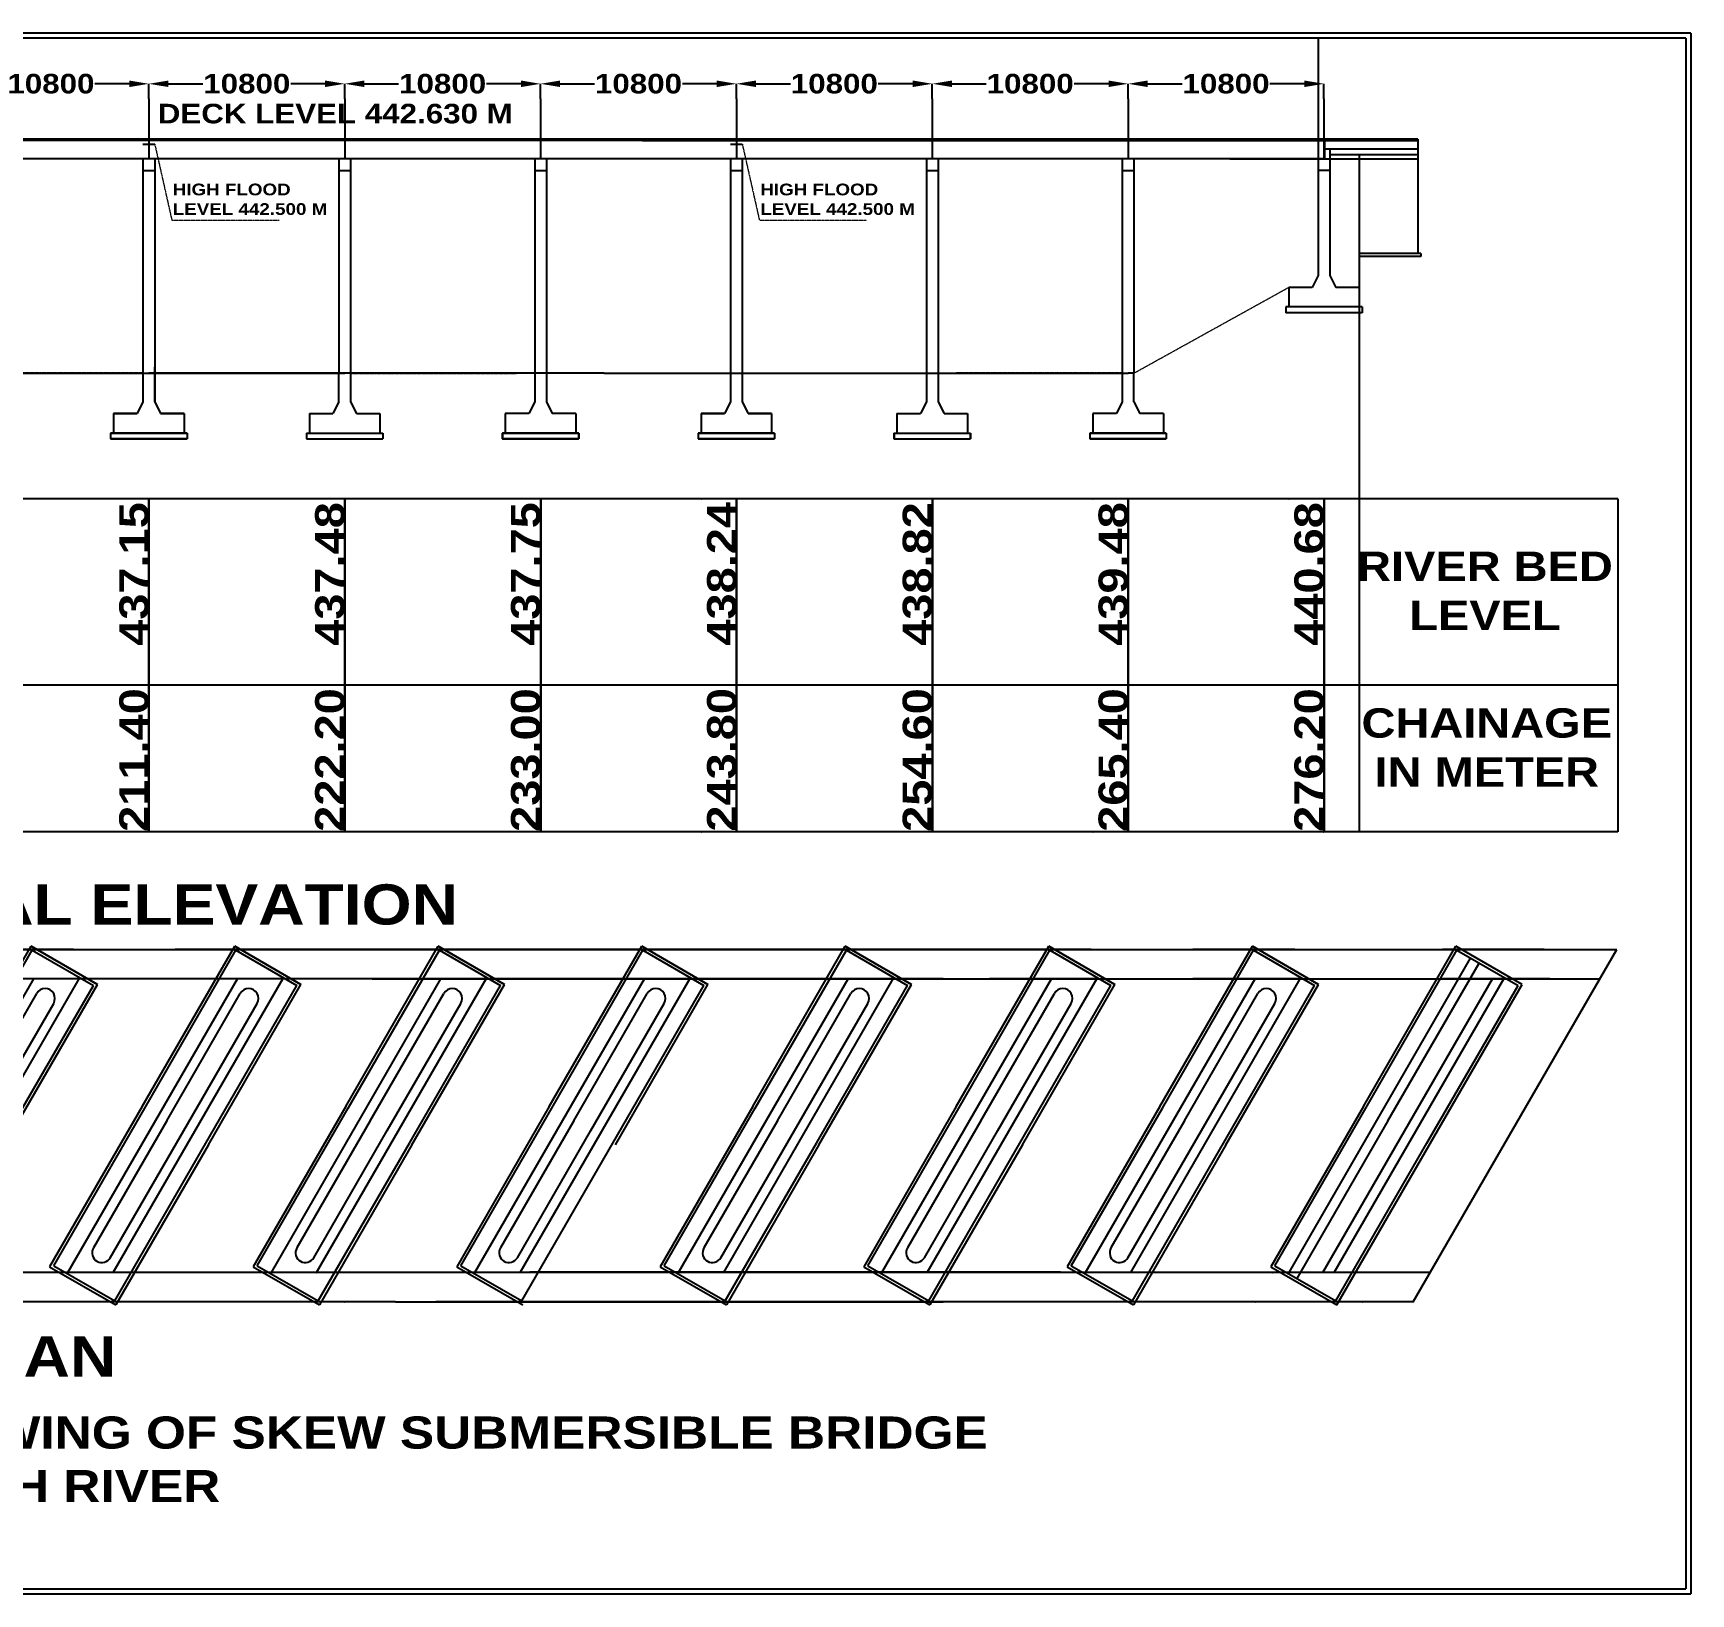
# Model space of a CAD drawing. Header units: millimetres. Extents: x -56099 to 97885, y -72951 to 6750.
# Drawn here: x 13243 to 97885, y -72951 to 6750 of the extents above; entities that cross this region are included whole.
import ezdxf

# ---------------------------------------------------------------- set-up
doc = ezdxf.new("R2010")
doc.units = ezdxf.units.MM
doc.linetypes.add('ACAD_ISO02W100', pattern=[15, 12, -3])
doc.styles.get("Standard").update_dxf_attribs({"font": ''})
doc.styles.get('Standard').set_extended_font_data('Arial Black')
doc.dimstyles.new('ISO-25', dxfattribs={"dimtxt": 1000, "dimasz": 1000, "dimexe": 1.25, "dimexo": 0.625, "dimtad": 0, "dimtxsty": 'Standard', "dimcen": 75, "dimadec": 0, "dimazin": 0, "dimtfac": 1, "dimtmove": 0, "dimatfit": 2, "dimfxl": 0, "dimarcsym": 0})

# ---------------------------------------------------------------- blocks, each defined once
blk = doc.blocks.new('*D21')
at = {"color": 0, "lineweight": -2, "transparency": 16777216}
for p, q in [((9151, 3390), (9151, 4165)), ((10151, 4164), (11906, 4164)), ((18151, 4164), (16395, 4164)), ((19151, 3390), (19151, 4165))]:
    blk.add_line(p, q, dxfattribs=at)
at = {"color": 0, "transparency": 16777216}
for points in [[(10151, 4331), (10151, 3998), (9151, 4164)], [(18151, 4331), (18151, 3998), (19151, 4164)]]:
    blk.add_solid(points, dxfattribs=at)
at = {"layer": 'Defpoints', "color": 0, "transparency": 16777216}
for p in [(9151, 4164), (9151, 3389), (19151, 3389)]:
    blk.add_point(p, dxfattribs=at)
at = {"color": 0, "transparency": 16777216, "insert": (14151, 4164), "char_height": 1000, "attachment_point": 5}
blk.add_mtext('10800', dxfattribs=at)
blk = doc.blocks.new('*U28')
for p, q in [((-1689, 975), (3036, 9159)), ((-1689, 975), (3036, 9159)), ((-1689, 975), (3036, 9159)), ((-1559, 900), (3091, 8954)), ((-1559, 900), (3091, 8954)), ((5196, 9000), (0, 9000)), ((3036, 9159), (6414, 7209)), ((6414, 7209), (3036, 9159)), ((3036, 9159), (6414, 7209)), ((3036, 9159), (6414, 7209)), ((6414, 7209), (3036, 9159)), ((3091, 8954), (6209, 7154)), ((3091, 8954), (6209, 7154)), ((3091, 8954), (6209, 7154)), ((6414, 7209), (3166, 9084)), ((-5485, -7500), (3175, 7500)), ((-3175, -7500), (5485, 7500)), ((5485, 7500), (0, 7500)), ((1559, -900), (6209, 7154)), ((1689, -975), (6414, 7209)), ((-433, 250), (3317, 6745)), ((433, -250), (4183, 6245)), ((-1689, 975), (-6414, -7209)), ((-6209, -7154), (-1559, 900)), ((-433, 250), (-4183, -6245)), ((-3317, -6745), (433, -250)), ((-3091, -8954), (1559, -900)), ((-6414, -7209), (-3036, -9159)), ((-6414, -7209), (-3036, -9159)), ((-6414, -7209), (-3036, -9159)), ((-6209, -7154), (-3091, -8954)), ((-6209, -7154), (-3091, -8954)), ((-6209, -7154), (-3091, -8954))]:
    blk.add_line(p, q)
for centre, start, end in [((3750, 6495), 330, 150), ((3750, 6495), 330, 150), ((-3750, -6495), 150, 330), ((-3750, -6495), 150, 330), ((-3750, -6495), 150, 330), ((-3750, -6495), 150, 330)]:
    blk.add_arc(centre, 500, start, end)
blk = doc.blocks.new('*U29')
at = {"color": 0, "linetype": 'ByBlock', "lineweight": -2, "transparency": 16777216}
blk.add_blockref('*U28', (0, 0), dxfattribs=at)
blk = doc.blocks.new('*D30')
at = {"color": 0, "lineweight": -2, "transparency": 16777216}
for p, q in [((19151, 3390), (19151, 4165)), ((20151, 4164), (21906, 4164)), ((28151, 4164), (26395, 4164)), ((29151, 3390), (29151, 4165))]:
    blk.add_line(p, q, dxfattribs=at)
at = {"color": 0, "transparency": 16777216}
for points in [[(20151, 4331), (20151, 3998), (19151, 4164)], [(28151, 4331), (28151, 3998), (29151, 4164)]]:
    blk.add_solid(points, dxfattribs=at)
at = {"layer": 'Defpoints', "color": 0, "transparency": 16777216}
for p in [(19151, 4164), (19151, 3389), (29151, 3389)]:
    blk.add_point(p, dxfattribs=at)
at = {"color": 0, "transparency": 16777216, "insert": (24151, 4164), "char_height": 1000, "attachment_point": 5}
blk.add_mtext('10800', dxfattribs=at)
blk = doc.blocks.new('*D32')
at = {"color": 0, "lineweight": -2}
for p, q in [((9151, 3390), (9151, 4165)), ((10151, 4164), (11906, 4164)), ((18151, 4164), (16395, 4164)), ((19151, 3390), (19151, 4165))]:
    blk.add_line(p, q, dxfattribs=at)
at = {"color": 0}
for points in [[(10151, 4331), (10151, 3998), (9151, 4164)], [(18151, 4331), (18151, 3998), (19151, 4164)]]:
    blk.add_solid(points, dxfattribs=at)
at = {"layer": 'Defpoints', "color": 0}
for p in [(9151, 3389), (19151, 4164), (19151, 3389)]:
    blk.add_point(p, dxfattribs=at)
at = {"color": 0, "insert": (14151, 4164), "char_height": 1000, "attachment_point": 5}
blk.add_mtext('10800', dxfattribs=at)
blk = doc.blocks.new('*D33')
at = {"color": 0, "lineweight": -2}
for p, q in [((39151, 3390), (39151, 4165)), ((40151, 4164), (41906, 4164)), ((48151, 4164), (46395, 4164)), ((49151, 3390), (49151, 4165))]:
    blk.add_line(p, q, dxfattribs=at)
at = {"color": 0}
for points in [[(40151, 4331), (40151, 3998), (39151, 4164)], [(48151, 4331), (48151, 3998), (49151, 4164)]]:
    blk.add_solid(points, dxfattribs=at)
at = {"layer": 'Defpoints', "color": 0}
for p in [(39151, 4164), (39151, 3389), (49151, 3389)]:
    blk.add_point(p, dxfattribs=at)
at = {"color": 0, "insert": (44151, 4164), "char_height": 1000, "attachment_point": 5}
blk.add_mtext('10800', dxfattribs=at)
blk = doc.blocks.new('*D34')
at = {"color": 0, "lineweight": -2}
for p, q in [((29151, 3390), (29151, 4165)), ((30151, 4164), (31906, 4164)), ((38151, 4164), (36395, 4164)), ((39151, 3390), (39151, 4165))]:
    blk.add_line(p, q, dxfattribs=at)
at = {"color": 0}
for points in [[(30151, 4331), (30151, 3998), (29151, 4164)], [(38151, 4331), (38151, 3998), (39151, 4164)]]:
    blk.add_solid(points, dxfattribs=at)
at = {"layer": 'Defpoints', "color": 0}
for p in [(29151, 4164), (29151, 3389), (39151, 3389)]:
    blk.add_point(p, dxfattribs=at)
at = {"color": 0, "insert": (34151, 4164), "char_height": 1000, "attachment_point": 5}
blk.add_mtext('10800', dxfattribs=at)
blk = doc.blocks.new('*D35')
at = {"color": 0, "lineweight": -2}
for p, q in [((19151, 3390), (19151, 4165)), ((20151, 4164), (21906, 4164)), ((28151, 4164), (26395, 4164)), ((29151, 3390), (29151, 4165))]:
    blk.add_line(p, q, dxfattribs=at)
at = {"color": 0}
for points in [[(20151, 4331), (20151, 3998), (19151, 4164)], [(28151, 4331), (28151, 3998), (29151, 4164)]]:
    blk.add_solid(points, dxfattribs=at)
at = {"layer": 'Defpoints', "color": 0}
for p in [(19151, 3389), (29151, 4164), (29151, 3389)]:
    blk.add_point(p, dxfattribs=at)
at = {"color": 0, "insert": (24151, 4164), "char_height": 1000, "attachment_point": 5}
blk.add_mtext('10800', dxfattribs=at)
blk = doc.blocks.new('*U24')
for p, q in [((-1689, 975), (3036, 9159)), ((-1689, 975), (3036, 9159)), ((-1689, 975), (3036, 9159)), ((-1559, 900), (3091, 8954)), ((-1559, 900), (3091, 8954)), ((5196, 9000), (0, 9000)), ((3036, 9159), (6414, 7209)), ((6414, 7209), (3036, 9159)), ((3036, 9159), (6414, 7209)), ((3036, 9159), (6414, 7209)), ((6414, 7209), (3036, 9159)), ((3091, 8954), (6209, 7154)), ((3091, 8954), (6209, 7154)), ((3091, 8954), (6209, 7154)), ((6414, 7209), (3166, 9084)), ((-5485, -7500), (3175, 7500)), ((-3175, -7500), (5485, 7500)), ((5485, 7500), (0, 7500)), ((1559, -900), (6209, 7154)), ((1689, -975), (6414, 7209)), ((-433, 250), (3317, 6745)), ((433, -250), (4183, 6245)), ((-1689, 975), (-6414, -7209)), ((-6209, -7154), (-1559, 900)), ((-433, 250), (-4183, -6245)), ((-3317, -6745), (433, -250)), ((-3091, -8954), (1559, -900)), ((-6414, -7209), (-3036, -9159)), ((-6414, -7209), (-3036, -9159)), ((-6414, -7209), (-3036, -9159)), ((-6209, -7154), (-3091, -8954)), ((-6209, -7154), (-3091, -8954)), ((-6209, -7154), (-3091, -8954))]:
    blk.add_line(p, q)
for centre, start, end in [((3750, 6495), 330, 150), ((3750, 6495), 330, 150), ((-3750, -6495), 150, 330), ((-3750, -6495), 150, 330), ((-3750, -6495), 150, 330), ((-3750, -6495), 150, 330)]:
    blk.add_arc(centre, 500, start, end)
blk = doc.blocks.new('*U25')
at = {"color": 0, "linetype": 'ByBlock', "lineweight": -2, "transparency": 16777216}
blk.add_blockref('*U24', (0, 0), dxfattribs=at)
blk = doc.blocks.new('*U26')
for p, q in [((-1689, 975), (3036, 9159)), ((-1689, 975), (3036, 9159)), ((-1689, 975), (3036, 9159)), ((-1559, 900), (3091, 8954)), ((-1559, 900), (3091, 8954)), ((5196, 9000), (0, 9000)), ((3036, 9159), (6414, 7209)), ((6414, 7209), (3036, 9159)), ((3036, 9159), (6414, 7209)), ((3036, 9159), (6414, 7209)), ((6414, 7209), (3036, 9159)), ((3091, 8954), (6209, 7154)), ((3091, 8954), (6209, 7154)), ((3091, 8954), (6209, 7154)), ((6414, 7209), (3166, 9084)), ((-5485, -7500), (3175, 7500)), ((-3175, -7500), (5485, 7500)), ((5485, 7500), (0, 7500)), ((1559, -900), (6209, 7154)), ((1689, -975), (6414, 7209)), ((-433, 250), (3317, 6745)), ((433, -250), (4183, 6245)), ((-1689, 975), (-6414, -7209)), ((-6209, -7154), (-1559, 900)), ((-433, 250), (-4183, -6245)), ((-3317, -6745), (433, -250)), ((-3091, -8954), (1559, -900)), ((-6414, -7209), (-3036, -9159)), ((-6414, -7209), (-3036, -9159)), ((-6414, -7209), (-3036, -9159)), ((-6209, -7154), (-3091, -8954)), ((-6209, -7154), (-3091, -8954)), ((-6209, -7154), (-3091, -8954))]:
    blk.add_line(p, q)
for centre, start, end in [((3750, 6495), 330, 150), ((3750, 6495), 330, 150), ((-3750, -6495), 150, 330), ((-3750, -6495), 150, 330), ((-3750, -6495), 150, 330), ((-3750, -6495), 150, 330)]:
    blk.add_arc(centre, 500, start, end)
blk = doc.blocks.new('*U27')
at = {"color": 0, "linetype": 'ByBlock', "lineweight": -2, "transparency": 16777216}
blk.add_blockref('*U26', (0, 0), dxfattribs=at)
blk = doc.blocks.new('*D43')
at = {"color": 0, "lineweight": -2}
for p, q in [((69151, 3390), (69151, 4165)), ((70151, 4164), (71906, 4164)), ((78151, 4164), (76395, 4164)), ((79151, 3390), (79151, 4165))]:
    blk.add_line(p, q, dxfattribs=at)
at = {"color": 0}
for points in [[(70151, 4331), (70151, 3998), (69151, 4164)], [(78151, 4331), (78151, 3998), (79151, 4164)]]:
    blk.add_solid(points, dxfattribs=at)
at = {"layer": 'Defpoints', "color": 0}
for p in [(69151, 3389), (79151, 4164), (79151, 3389)]:
    blk.add_point(p, dxfattribs=at)
at = {"color": 0, "insert": (74151, 4164), "char_height": 1000, "attachment_point": 5}
blk.add_mtext('10800', dxfattribs=at)
blk = doc.blocks.new('*D46')
at = {"color": 0, "lineweight": -2}
for p, q in [((49151, 3390), (49151, 4165)), ((50151, 4164), (51906, 4164)), ((58151, 4164), (56395, 4164)), ((59151, 3390), (59151, 4165))]:
    blk.add_line(p, q, dxfattribs=at)
at = {"color": 0}
for points in [[(50151, 4331), (50151, 3998), (49151, 4164)], [(58151, 4331), (58151, 3998), (59151, 4164)]]:
    blk.add_solid(points, dxfattribs=at)
at = {"layer": 'Defpoints', "color": 0}
for p in [(49151, 3389), (59151, 4164), (59151, 3389)]:
    blk.add_point(p, dxfattribs=at)
at = {"color": 0, "insert": (54151, 4164), "char_height": 1000, "attachment_point": 5}
blk.add_mtext('10800', dxfattribs=at)
blk = doc.blocks.new('*D47')
at = {"color": 0, "lineweight": -2}
for p, q in [((59151, 3390), (59151, 4165)), ((60151, 4164), (61906, 4164)), ((68151, 4164), (66395, 4164)), ((69151, 3390), (69151, 4165))]:
    blk.add_line(p, q, dxfattribs=at)
at = {"color": 0}
for points in [[(60151, 4331), (60151, 3998), (59151, 4164)], [(68151, 4331), (68151, 3998), (69151, 4164)]]:
    blk.add_solid(points, dxfattribs=at)
at = {"layer": 'Defpoints', "color": 0}
for p in [(59151, 3389), (69151, 4164), (69151, 3389)]:
    blk.add_point(p, dxfattribs=at)
at = {"color": 0, "insert": (64151, 4164), "char_height": 1000, "attachment_point": 5}
blk.add_mtext('10800', dxfattribs=at)
blk = doc.blocks.new('*D48')
at = {"color": 0, "lineweight": -2}
for p, q in [((69151, 3390), (69151, 4165)), ((70151, 4164), (71906, 4164)), ((78151, 4164), (76395, 4164)), ((79151, 3390), (79151, 4165))]:
    blk.add_line(p, q, dxfattribs=at)
at = {"color": 0}
for points in [[(70151, 4331), (70151, 3998), (69151, 4164)], [(78151, 4331), (78151, 3998), (79151, 4164)]]:
    blk.add_solid(points, dxfattribs=at)
at = {"layer": 'Defpoints', "color": 0}
for p in [(69151, 4164), (69151, 3389), (79151, 3389)]:
    blk.add_point(p, dxfattribs=at)
at = {"color": 0, "insert": (74151, 4164), "char_height": 1000, "attachment_point": 5}
blk.add_mtext('10800', dxfattribs=at)

msp = doc.modelspace()

# ---------------------------------------------------------------- linework, layer by layer
for p, q in [((97884.629, 6750.189), (-56099.128, 6750.189)), ((97634.629, 6500.189), (-55849.128, 6500.189)), ((78850.872, 6500.189), (78850.872, -5632.633)), ((97634.629, 6500.189), (97634.629, -72701.26)), ((97884.629, 6750.189), (97884.629, -72951.26)), ((19150.872, 3389.045), (19150.872, 339.045)), ((19150.872, 3389.045), (19150.872, 339.045)), ((19150.872, 3389.045), (19150.872, 339.045)), ((29150.872, 3389.045), (29150.872, 339.045)), ((29150.872, 3389.045), (29150.872, 339.045)), ((39150.872, 3389.045), (39150.872, 339.045)), ((49150.872, 3389.045), (49150.872, 339.045)), ((49150.872, 3389.045), (49150.872, 339.045)), ((59150.872, 3389.045), (59150.872, 339.045)), ((69150.872, 3389.045), (69150.872, 339.045)), ((69150.872, 3389.045), (69150.872, 339.045)), ((79150.872, 3389.045), (79150.872, 339.045)), ((33950.872, 1339.045), (-17342.715, 1339.045)), ((33950.872, 1264.045), (-17342.715, 1264.045)), ((23950.872, 1339.045), (-7342.715, 1339.045)), ((23950.872, 1264.045), (-7342.715, 1264.045)), ((18850.872, 1089.045), (19450.872, 1089.045)), ((53950.872, 1339.045), (22657.285, 1339.045)), ((53950.872, 1264.045), (22657.285, 1264.045)), ((83950.872, 1339.045), (32657.285, 1339.045)), ((83950.872, 1264.045), (32657.285, 1264.045)), ((44350.872, 1339.045), (75644.458, 1339.045)), ((44350.872, 1264.045), (75644.458, 1264.045)), ((48850.872, 1089.045), (49450.872, 1089.045)), ((64350.872, 1339.045), (83950.872, 1339.045)), ((64350.872, 1264.045), (83950.872, 1264.045)), ((74350.872, 1339.045), (83950.872, 1339.045)), ((74350.872, 1264.045), (83950.872, 1264.045)), ((79150.872, 1264.045), (79150.872, 339.045)), ((79175.872, 1264.045), (79175.872, 339.045)), ((83950.872, 1339.045), (83950.872, -4510.955)), ((78850.872, 339.045), (-17342.715, 339.045)), ((23950.872, 339.045), (-7342.715, 339.045)), ((18850.872, 339.045), (18850.872, -10610.955)), ((19450.872, 339.045), (19450.872, -10610.955)), ((28850.872, 339.045), (28850.872, -10610.955)), ((29450.872, 339.045), (29450.872, -10610.955)), ((79175.872, 339.045), (32657.285, 339.045)), ((38850.872, 339.045), (38850.872, -12070.955)), ((39450.872, 339.045), (39450.872, -12070.955)), ((48850.872, 339.045), (48850.872, -12070.955)), ((49450.872, 339.045), (49450.872, -12070.955)), ((58850.872, 339.045), (58850.872, -12070.955)), ((59450.872, 339.045), (59450.872, -12070.955)), ((68850.872, 339.045), (68850.872, -10610.955)), ((69450.872, 339.045), (69450.872, -10610.955)), ((74350.872, 339.045), (83950.872, 339.045)), ((79175.872, 839.045), (83950.872, 839.045)), ((79450.872, 839.045), (79450.872, -5632.633)), ((79450.872, 339.045), (83950.872, 339.045)), ((83950.872, 539.045), (79460.872, 539.045)), ((80950.872, 539.045), (80950.872, -34037.181)), ((18850.872, -260.955), (19450.872, -260.955)), ((28850.872, -260.955), (29450.872, -260.955)), ((38850.872, -260.955), (39450.872, -260.955)), ((48850.872, -260.955), (49450.872, -260.955)), ((58850.872, -260.955), (59450.872, -260.955)), ((68850.872, -260.955), (69450.872, -260.955)), ((79450.872, -260.955), (78850.872, -260.955)), ((18850.872, -860.955), (18850.872, -12070.955)), ((19450.872, -860.955), (19450.872, -12070.955)), ((48850.872, -860.955), (48850.872, -12070.955)), ((49450.872, -860.955), (49450.872, -12070.955)), ((84100.872, -4510.955), (80950.872, -4510.955)), ((84100.872, -4660.955), (80950.872, -4660.955)), ((84100.872, -4510.955), (84100.872, -4660.955)), ((78850.872, -5632.633), (78550.872, -6232.633)), ((79450.872, -5632.633), (79750.872, -6232.633)), ((77350.872, -6232.633), (77350.872, -7232.633)), ((78550.872, -6232.633), (77350.872, -6232.633)), ((80950.872, -6232.633), (79750.872, -6232.633)), ((81100.872, -7232.633), (77200.872, -7232.633)), ((77200.872, -7232.633), (77200.872, -7532.633)), ((81100.872, -7532.633), (77200.872, -7532.633)), ((81100.872, -7232.633), (81100.872, -7532.633)), ((5901.38, -10610.955), (19150.872, -10610.955)), ((5901.38, -10610.955), (19150.872, -10610.955)), ((15901.38, -10610.955), (29150.872, -10610.955)), ((18850.872, -10610.955), (29150.872, -10610.955)), ((18850.872, -10610.955), (18850.872, -12070.955)), ((32400.364, -10610.955), (19150.872, -10610.955)), ((32400.364, -10610.955), (19150.872, -10610.955)), ((19450.872, -12070.955), (19450.872, -10304.873)), ((28850.872, -12070.955), (28850.872, -10610.955)), ((42400.364, -10610.955), (29150.872, -10610.955)), ((42400.364, -10610.955), (29150.872, -10610.955)), ((29450.872, -10610.955), (29450.872, -12070.955)), ((42400.364, -10610.955), (55901.38, -10610.955)), ((55901.38, -10610.955), (69150.872, -10610.955)), ((55901.38, -10610.955), (69150.872, -10610.955)), ((68850.872, -10610.955), (68850.872, -12070.955)), ((69450.872, -10610.955), (69150.872, -10610.955)), ((69450.872, -10610.955), (69150.872, -10610.955)), ((69450.872, -12070.955), (69450.872, -10610.955)), ((18550.872, -12670.955), (17350.872, -12670.955)), ((17350.872, -12670.955), (17350.872, -13670.955)), ((17350.872, -12670.955), (17350.872, -13670.955)), ((17350.872, -12670.955), (18550.872, -12670.955)), ((18850.872, -12070.955), (18550.872, -12670.955)), ((18850.872, -12070.955), (18550.872, -12670.955)), ((19450.872, -12070.955), (19750.872, -12670.955)), ((19450.872, -12070.955), (19750.872, -12670.955)), ((20950.872, -12670.955), (19750.872, -12670.955)), ((19750.872, -12670.955), (20950.872, -12670.955)), ((20950.872, -12670.955), (20950.872, -13670.955)), ((20950.872, -12670.955), (20950.872, -13670.955)), ((27350.872, -12670.955), (27350.872, -13670.955)), ((27350.872, -12670.955), (28550.872, -12670.955)), ((28850.872, -12070.955), (28550.872, -12670.955)), ((29450.872, -12070.955), (29750.872, -12670.955)), ((29750.872, -12670.955), (30950.872, -12670.955)), ((30950.872, -12670.955), (30950.872, -13670.955)), ((37350.872, -12670.955), (37350.872, -13670.955)), ((38550.872, -12670.955), (37350.872, -12670.955)), ((38850.872, -12070.955), (38550.872, -12670.955)), ((39450.872, -12070.955), (39750.872, -12670.955)), ((40950.872, -12670.955), (39750.872, -12670.955)), ((40950.872, -12670.955), (40950.872, -13670.955)), ((48550.872, -12670.955), (47350.872, -12670.955)), ((47350.872, -12670.955), (47350.872, -13670.955)), ((47350.872, -12670.955), (48550.872, -12670.955)), ((47350.872, -12670.955), (47350.872, -13670.955)), ((48850.872, -12070.955), (48550.872, -12670.955)), ((48850.872, -12070.955), (48550.872, -12670.955)), ((49450.872, -12070.955), (49750.872, -12670.955)), ((49450.872, -12070.955), (49750.872, -12670.955)), ((50950.872, -12670.955), (49750.872, -12670.955)), ((49750.872, -12670.955), (50950.872, -12670.955)), ((50950.872, -12670.955), (50950.872, -13670.955)), ((50950.872, -12670.955), (50950.872, -13670.955)), ((57350.872, -12670.955), (57350.872, -13670.955)), ((57350.872, -12670.955), (58550.872, -12670.955)), ((58850.872, -12070.955), (58550.872, -12670.955)), ((59450.872, -12070.955), (59750.872, -12670.955)), ((59750.872, -12670.955), (60950.872, -12670.955)), ((60950.872, -12670.955), (60950.872, -13670.955)), ((67350.872, -12670.955), (67350.872, -13670.955)), ((68550.872, -12670.955), (67350.872, -12670.955)), ((68850.872, -12070.955), (68550.872, -12670.955)), ((69450.872, -12070.955), (69750.872, -12670.955)), ((70950.872, -12670.955), (69750.872, -12670.955)), ((70950.872, -12670.955), (70950.872, -13670.955)), ((17200.872, -13670.955), (17200.872, -13970.955)), ((21100.872, -13670.955), (17200.872, -13670.955)), ((17200.872, -13670.955), (21100.872, -13670.955)), ((17200.872, -13670.955), (17200.872, -13970.955)), ((21100.872, -13970.955), (17200.872, -13970.955)), ((17200.872, -13970.955), (21100.872, -13970.955)), ((21100.872, -13670.955), (21100.872, -13970.955)), ((21100.872, -13670.955), (21100.872, -13970.955)), ((27200.872, -13670.955), (31100.872, -13670.955)), ((27200.872, -13670.955), (27200.872, -13970.955)), ((27200.872, -13970.955), (31100.872, -13970.955)), ((31100.872, -13670.955), (31100.872, -13970.955)), ((37190.872, -13670.955), (37190.872, -13970.955)), ((37190.872, -13670.955), (41090.872, -13670.955)), ((37190.872, -13970.955), (41090.872, -13970.955)), ((41100.872, -13670.955), (37200.872, -13670.955)), ((37200.872, -13670.955), (37200.872, -13970.955)), ((41100.872, -13970.955), (37200.872, -13970.955)), ((41090.872, -13670.955), (41090.872, -13970.955)), ((41100.872, -13670.955), (41100.872, -13970.955)), ((47190.872, -13670.955), (51090.872, -13670.955)), ((47190.872, -13670.955), (47190.872, -13970.955)), ((47190.872, -13970.955), (51090.872, -13970.955)), ((47200.872, -13670.955), (47200.872, -13970.955)), ((51100.872, -13670.955), (47200.872, -13670.955)), ((47200.872, -13670.955), (47200.872, -13970.955)), ((47200.872, -13670.955), (51100.872, -13670.955)), ((51100.872, -13970.955), (47200.872, -13970.955)), ((47200.872, -13970.955), (51100.872, -13970.955)), ((51090.872, -13670.955), (51090.872, -13970.955)), ((51100.872, -13670.955), (51100.872, -13970.955)), ((51100.872, -13670.955), (51100.872, -13970.955)), ((57190.872, -13670.955), (61090.872, -13670.955)), ((57190.872, -13670.955), (57190.872, -13970.955)), ((57190.872, -13970.955), (61090.872, -13970.955)), ((57200.872, -13670.955), (61100.872, -13670.955)), ((57200.872, -13670.955), (57200.872, -13970.955)), ((57200.872, -13970.955), (61100.872, -13970.955)), ((61090.872, -13670.955), (61090.872, -13970.955)), ((61100.872, -13670.955), (61100.872, -13970.955)), ((67190.872, -13670.955), (71090.872, -13670.955)), ((67190.872, -13670.955), (67190.872, -13970.955)), ((67190.872, -13670.955), (67190.872, -13970.955)), ((67190.872, -13670.955), (71090.872, -13670.955)), ((67190.872, -13970.955), (71090.872, -13970.955)), ((67190.872, -13970.955), (71090.872, -13970.955)), ((71100.872, -13670.955), (67200.872, -13670.955)), ((67200.872, -13670.955), (67200.872, -13970.955)), ((71100.872, -13970.955), (67200.872, -13970.955)), ((71090.872, -13670.955), (71090.872, -13970.955)), ((71090.872, -13670.955), (71090.872, -13970.955)), ((71100.872, -13670.955), (71100.872, -13970.955)), ((94150.872, -17037.181), (-42649.128, -17037.181)), ((19140.872, -17037.181), (19140.872, -34037.181)), ((19150.872, -17037.181), (19150.872, -34037.181)), ((29140.872, -17037.181), (29140.872, -34037.181)), ((29140.872, -17037.181), (29140.872, -34037.181)), ((29140.872, -17037.181), (29140.872, -34037.181)), ((29150.872, -17037.181), (29150.872, -34037.181)), ((29150.872, -17037.181), (29150.872, -26527.181)), ((39140.872, -17037.181), (39140.872, -34037.181)), ((39140.872, -17037.181), (39140.872, -34037.181)), ((39150.872, -17027.181), (39150.872, -34027.181)), ((39150.872, -17027.181), (39150.872, -34027.181)), ((39160.872, -17027.181), (39160.872, -34027.181)), ((39160.872, -17027.181), (39160.872, -26517.181)), ((49140.872, -17037.181), (49140.872, -34037.181)), ((49140.872, -17037.181), (49140.872, -34037.181)), ((49150.872, -17027.181), (49150.872, -34027.181)), ((49150.872, -17037.181), (49150.872, -34037.181)), ((49150.872, -17037.181), (49150.872, -26527.181)), ((59140.872, -17037.181), (59140.872, -34037.181)), ((59140.872, -17037.181), (59140.872, -34037.181)), ((59150.872, -17027.181), (59150.872, -34027.181)), ((59150.872, -17027.181), (59150.872, -34027.181)), ((59150.872, -17027.181), (59150.872, -34027.181)), ((59150.872, -17037.181), (59150.872, -34037.181)), ((59160.872, -17027.181), (59160.872, -34027.181)), ((59160.872, -17027.181), (59160.872, -26517.181)), ((69140.872, -17037.181), (69140.872, -34037.181)), ((69140.872, -17037.181), (69140.872, -34037.181)), ((69150.872, -17027.181), (69150.872, -34027.181)), ((69150.872, -17027.181), (69150.872, -34027.181)), ((69150.872, -17027.181), (69150.872, -26517.181)), ((69150.872, -17027.181), (69150.872, -34027.181)), ((69150.872, -17037.181), (69150.872, -34037.181)), ((69150.872, -17037.181), (69150.872, -34037.181)), ((69150.872, -17037.181), (69150.872, -26527.181)), ((69150.872, -17037.181), (69150.872, -34037.181)), ((69160.872, -17027.181), (69160.872, -34027.181)), ((79140.872, -17037.181), (79140.872, -34037.181)), ((79140.872, -17037.181), (79140.872, -34037.181)), ((79140.872, -17037.181), (79140.872, -26527.181)), ((79150.872, -17027.181), (79150.872, -34027.181)), ((79150.872, -17027.181), (79150.872, -34027.181)), ((79150.872, -17037.181), (79150.872, -34037.181)), ((79150.872, -17037.181), (79150.872, -34037.181)), ((79150.872, -17037.181), (79150.872, -34037.181)), ((79150.872, -17037.181), (79150.872, -34037.181)), ((79160.872, -17027.181), (79160.872, -34027.181)), ((79160.872, -17027.181), (79160.872, -26517.181)), ((94150.872, -17037.181), (94150.872, -34037.181)), ((94150.872, -17037.181), (94150.872, -34037.181)), ((-55849.128, -26537.181), (30940.872, -26537.181)), ((-5859.128, -26537.181), (80930.872, -26537.181)), ((14140.872, -26537.181), (94150.872, -26537.181)), ((94150.872, -34037.181), (-42649.128, -34037.181)), ((-10849.128, -40040.38), (59705.496, -40040.38)), ((15304.839, -40040.38), (-10111.065, -40040.38)), ((18811.242, -48065.38), (23536.242, -39881.44)), ((18811.327, -48065.38), (23536.327, -39881.44)), ((18811.327, -48065.38), (23536.327, -39881.44)), ((18941.146, -48140.38), (23591.146, -40086.343)), ((18941.231, -48140.38), (23591.231, -40086.343)), ((25696.229, -40040.38), (20500.077, -40040.38)), ((59705.496, -40040.38), (20500.077, -40040.38)), ((59705.496, -40040.38), (21064.935, -40040.38)), ((23536.242, -39881.44), (26913.741, -41831.44)), ((26913.741, -41831.44), (23536.242, -39881.44)), ((23536.327, -39881.44), (26913.826, -41831.44)), ((26913.826, -41831.44), (23536.327, -39881.44)), ((23536.327, -39881.44), (26913.826, -41831.44)), ((23591.146, -40086.343), (26708.837, -41886.343)), ((23591.231, -40086.343), (26708.923, -41886.343)), ((23591.231, -40086.343), (26708.923, -41886.343)), ((26913.826, -41831.44), (23666.231, -39956.44)), ((59705.496, -40040.38), (30892.077, -40040.38)), ((59224.839, -40040.38), (33808.935, -40040.38)), ((38596.247, -40040.38), (67409.667, -40040.38)), ((38596.247, -40040.38), (77801.667, -40040.38)), ((38596.247, -40040.38), (77236.809, -40040.38)), ((56872.534, -40040.38), (41284.077, -40040.38)), ((67264.839, -40040.38), (41848.935, -40040.38)), ((59224.839, -40040.38), (94100.929, -40040.38)), ((70771.242, -48065.38), (75496.242, -39881.44)), ((70771.327, -48065.38), (75496.327, -39881.44)), ((70771.327, -48065.38), (75496.327, -39881.44)), ((70901.146, -48140.38), (75551.146, -40086.343)), ((70901.231, -48140.38), (75551.231, -40086.343)), ((77656.229, -40040.38), (72460.077, -40040.38)), ((75496.242, -39881.44), (78873.741, -41831.44)), ((78873.741, -41831.44), (75496.242, -39881.44)), ((75496.327, -39881.44), (78873.826, -41831.44)), ((78873.826, -41831.44), (75496.327, -39881.44)), ((75496.327, -39881.44), (78873.826, -41831.44)), ((75551.146, -40086.343), (78668.837, -41886.343)), ((75551.231, -40086.343), (78668.923, -41886.343)), ((75551.231, -40086.343), (78668.923, -41886.343)), ((78873.826, -41831.44), (75626.231, -39956.44)), ((77368.249, -56540.38), (86637.03, -40486.38)), ((81164.242, -48065.38), (85889.242, -39881.44)), ((81164.327, -48065.38), (85889.327, -39881.44)), ((81164.327, -48065.38), (85889.327, -39881.44)), ((81294.146, -48140.38), (85944.146, -40086.343)), ((81294.231, -48140.38), (85944.231, -40086.343)), ((83708.624, -58040.38), (94100.929, -40040.38)), ((90400.229, -40040.38), (85204.077, -40040.38)), ((89266.741, -41831.44), (85889.242, -39881.44)), ((85944.146, -40086.343), (89061.837, -41886.343)), ((82420.064, -48790.38), (87070.043, -40736.381)), ((59705.496, -41540.38), (-10111.065, -41540.38)), ((15015.249, -56540.38), (23675.503, -41540.38)), ((17324.65, -56540.38), (25984.904, -41540.38)), ((20067.064, -48790.38), (23817.064, -42295.189)), ((25984.904, -41540.38), (20500.077, -41540.38)), ((59705.496, -41540.38), (20500.077, -41540.38)), ((22058.837, -49940.38), (26708.837, -41886.343)), ((22058.837, -49940.38), (26708.837, -41886.343)), ((22058.923, -49940.38), (26708.923, -41886.343)), ((22058.923, -49940.38), (26708.923, -41886.343)), ((22188.741, -50015.38), (26913.741, -41831.44)), ((22188.826, -50015.38), (26913.826, -41831.44)), ((22188.826, -50015.38), (26913.826, -41831.44)), ((30556.247, -41540.38), (69761.667, -41540.38)), ((59705.496, -41540.38), (30892.077, -41540.38)), ((38596.247, -41540.38), (67409.667, -41540.38)), ((38596.247, -41540.38), (77801.667, -41540.38)), ((57161.209, -41540.38), (41284.077, -41540.38)), ((42842.837, -49940.38), (47492.837, -41886.343)), ((42842.923, -49940.38), (47492.923, -41886.343)), ((42842.923, -49940.38), (47492.923, -41886.343)), ((42972.826, -50015.38), (47697.826, -41831.44)), ((42972.826, -50015.38), (47697.826, -41831.44)), ((57203.503, -41540.38), (90111.554, -41540.38)), ((66975.249, -56540.38), (75635.503, -41540.38)), ((69284.65, -56540.38), (77944.904, -41540.38)), ((72027.064, -48790.38), (75777.064, -42295.189)), ((77944.904, -41540.38), (72460.077, -41540.38)), ((74018.837, -49940.38), (78668.837, -41886.343)), ((74018.837, -49940.38), (78668.837, -41886.343)), ((74018.923, -49940.38), (78668.923, -41886.343)), ((74018.923, -49940.38), (78668.923, -41886.343)), ((74148.741, -50015.38), (78873.741, -41831.44)), ((74148.826, -50015.38), (78873.826, -41831.44)), ((74148.826, -50015.38), (78873.826, -41831.44)), ((79677.65, -56540.38), (88337.904, -41540.38)), ((79816.741, -58199.32), (89266.741, -41831.44)), ((82516.247, -41540.38), (93234.904, -41540.38)), ((83286.09, -49290.38), (87760.554, -41540.38)), ((84411.837, -49940.38), (89061.837, -41886.343)), ((90688.904, -41540.38), (85204.077, -41540.38)), ((20933.09, -49290.38), (24683.09, -42795.189)), ((72893.09, -49290.38), (76643.09, -42795.189)), ((18811.242, -48065.38), (14086.242, -56249.32)), ((14291.146, -56194.416), (18941.146, -48140.38)), ((70771.242, -48065.38), (66046.242, -56249.32)), ((66251.146, -56194.416), (70901.146, -48140.38)), ((81164.242, -48065.38), (76439.242, -56249.32)), ((76644.146, -56194.416), (81294.146, -48140.38)), ((20067.064, -48790.38), (16317.064, -55285.57)), ((72027.064, -48790.38), (68277.064, -55285.57)), ((82420.064, -48790.38), (77770.043, -56844.453)), ((17183.09, -55785.57), (20933.09, -49290.38)), ((69143.09, -55785.57), (72893.09, -49290.38)), ((79100.3, -56540.38), (83286.09, -49290.38)), ((17408.837, -57994.416), (22058.837, -49940.38)), ((22188.741, -50015.38), (17463.741, -58199.32)), ((22188.741, -50015.38), (17463.741, -58199.32)), ((32580.741, -50015.38), (27855.741, -58199.32)), ((53364.741, -50015.38), (48639.741, -58199.32)), ((63756.741, -50015.38), (59031.741, -58199.32)), ((69368.837, -57994.416), (74018.837, -49940.38)), ((74148.741, -50015.38), (69423.741, -58199.32)), ((74148.741, -50015.38), (69423.741, -58199.32)), ((79761.837, -57994.416), (84411.837, -49940.38)), ((32606.722, -56540.38), (-10111.065, -56540.38)), ((14086.242, -56249.32), (17463.741, -58199.32)), ((14086.327, -56249.32), (17463.826, -58199.32)), ((14086.327, -56249.32), (17463.826, -58199.32)), ((14291.146, -56194.416), (17408.837, -57994.416)), ((14291.231, -56194.416), (17408.923, -57994.416)), ((14291.231, -56194.416), (17408.923, -57994.416)), ((27716.955, -56540.38), (20500.077, -56540.38)), ((32606.722, -56530.38), (59705.496, -56530.38)), ((76526.722, -56540.38), (33808.935, -56540.38)), ((65695.022, -56530.38), (38596.247, -56530.38)), ((48500.955, -56540.38), (41284.077, -56540.38)), ((84566.722, -56540.38), (41848.935, -56540.38)), ((66046.242, -56249.32), (69423.741, -58199.32)), ((66046.327, -56249.32), (69423.826, -58199.32)), ((66046.327, -56249.32), (69423.826, -58199.32)), ((66251.146, -56194.416), (69368.837, -57994.416)), ((66251.231, -56194.416), (69368.923, -57994.416)), ((66251.231, -56194.416), (69368.923, -57994.416)), ((79676.955, -56540.38), (72460.077, -56540.38)), ((76439.242, -56249.32), (79816.741, -58199.32)), ((76644.146, -56194.416), (79761.837, -57994.416)), ((31740.696, -58040.38), (-10111.065, -58040.38)), ((25696.229, -58040.38), (20500.077, -58040.38)), ((31740.696, -58040.38), (59705.496, -58040.38)), ((83708.624, -58040.38), (33808.935, -58040.38)), ((66561.047, -58040.38), (38596.247, -58040.38)), ((46480.229, -58040.38), (41284.077, -58040.38)), ((83700.696, -58040.38), (41848.935, -58040.38)), ((77656.229, -58040.38), (72460.077, -58040.38)), ((-55839.128, -72701.26), (97634.629, -72701.26)), ((-56099.128, -72951.26), (97884.629, -72951.26))]:
    msp.add_line(p, q)
at = {"linetype": 'ACAD_ISO02W100', "lineweight": 0}
for p, q in [((19450.872, 1089.045), (20326.623, -2808.574)), ((49450.872, 1089.045), (50326.623, -2808.574)), ((20326.623, -2808.574), (25796.222, -2808.574)), ((50326.623, -2808.574), (55796.222, -2808.574)), ((69450.872, -10610.955), (77350.872, -6232.633))]:
    msp.add_line(p, q, dxfattribs=at)
at = {"linetype": 'ACAD_ISO02W100'}
for p, q in [((18850.872, -10610.955), (10381.01, -10610.955)), ((29450.872, -10610.955), (37920.734, -10610.955)), ((68850.872, -10610.955), (60381.01, -10610.955))]:
    msp.add_line(p, q, dxfattribs=at)
for centre, radius, start, end in [((44140.872, 6490.189), 10, 0, 90), ((54160.872, 6490.189), 10, 90, 180), ((79440.872, 329.045), 10, 0, 90), ((79460.872, 529.045), 10, 90, 180), ((79460.872, 529.045), 10, 90, 180), ((29140.872, -17027.181), 10, 270, 0), ((30940.872, -17027.181), 10, 270, 0), ((39150.872, -17017.181), 10, 270, 0), ((47360.872, -17027.181), 10, 180, 270), ((49160.872, -17027.181), 10, 180, 270), ((59150.872, -17017.181), 10, 270, 0), ((67360.872, -17027.181), 10, 180, 270), ((69140.872, -17017.181), 10, 270, 0), ((69160.872, -17027.181), 10, 180, 270), ((77370.872, -17017.181), 10, 180, 270), ((79130.872, -17027.181), 10, 270, 0), ((79170.872, -17017.181), 10, 180, 270), ((80930.872, -17027.181), 10, 270, 0), ((29140.872, -26527.181), 10, 270, 0), ((30940.872, -26527.181), 10, 270, 0), ((39150.872, -26517.181), 10, 270, 0), ((40950.872, -26517.181), 10, 270, 0), ((47360.872, -26527.181), 10, 180, 270), ((49160.872, -26527.181), 10, 180, 270), ((59150.872, -26517.181), 10, 270, 0), ((60950.872, -26517.181), 10, 270, 0), ((67360.872, -26527.181), 10, 180, 270), ((69140.872, -26517.181), 10, 270, 0), ((69160.872, -26527.181), 10, 180, 270), ((77370.872, -26517.181), 10, 180, 270), ((79130.872, -26527.181), 10, 270, 0), ((79170.872, -26517.181), 10, 180, 270), ((80930.872, -26527.181), 10, 270, 0), ((29140.872, -34027.181), 10, 270, 0), ((30940.872, -34027.181), 10, 270, 0), ((30940.872, -34027.181), 10, 270, 0), ((39150.872, -34017.181), 10, 270, 0), ((47360.872, -34027.181), 10, 180, 270), ((47360.872, -34027.181), 10, 180, 270), ((49160.872, -34027.181), 10, 180, 270), ((59150.872, -34017.181), 10, 270, 0), ((67360.872, -34027.181), 10, 180, 270), ((67360.872, -34027.181), 10, 180, 270), ((69140.872, -34017.181), 10, 270, 0), ((69160.872, -34027.181), 10, 180, 270), ((77370.872, -34017.181), 10, 180, 270), ((77370.872, -34017.181), 10, 180, 270), ((79130.872, -34027.181), 10, 270, 0), ((79170.872, -34017.181), 10, 180, 270), ((80930.872, -34027.181), 10, 270, 0), ((80930.872, -34027.181), 10, 270, 0), ((24250.077, -42545.189), 500, 330, 150), ((24250.077, -42545.189), 500, 330, 150), ((76210.077, -42545.189), 500, 330, 150), ((76210.077, -42545.189), 500, 330, 150), ((16750.077, -55535.57), 500, 150, 330), ((16750.077, -55535.57), 500, 150, 330), ((16750.077, -55535.57), 500, 150, 330), ((16750.077, -55535.57), 500, 150, 330), ((68710.077, -55535.57), 500, 150, 330), ((68710.077, -55535.57), 500, 150, 330), ((68710.077, -55535.57), 500, 150, 330), ((68710.077, -55535.57), 500, 150, 330), ((27710.877, -56530.38), 10, 270, 330), ((32606.722, -56530.38), 10, 270, 330), ((76526.722, -56530.38), 10, 270, 330), ((79670.877, -56530.38), 10, 270, 330), ((84566.722, -56530.38), 10, 270, 330), ((29140.872, -58030.38), 10, 270, 0), ((31740.696, -58030.38), 10, 270, 330), ((31740.696, -58030.38), 10, 270, 330), ((75660.696, -58030.38), 10, 270, 330), ((75660.696, -58030.38), 10, 270, 330), ((81100.872, -58030.38), 10, 270, 0), ((83700.696, -58030.38), 10, 270, 330), ((83700.696, -58030.38), 10, 270, 330), ((44140.872, -72691.26), 10, 270, 0)]:
    msp.add_arc(centre, radius, start, end)

# ---------------------------------------------------------------- block references
for name, p in [('*U29', (10108.034, -49040.38)), ('*U25', (20500.034, -49040.38)), ('*U27', (30892.034, -49040.38)), ('*U29', (41284.034, -49040.38)), ('*U25', (41284.034, -49040.38)), ('*U27', (51676.034, -49040.38)), ('*U29', (62068.034, -49040.38)), ('*U25', (72460.034, -49040.38))]:
    msp.add_blockref(name, p)

# ---------------------------------------------------------------- texts
for s, p in [('437.15', (19140.872, -24537.181)), ('437.48', (29140.872, -24537.181)), ('437.75', (39140.872, -24537.181)), ('438.24', (49150.872, -24527.181)), ('438.82', (59140.872, -24537.181)), ('439.48', (69140.872, -24537.181)), ('440.68', (79140.872, -24537.181)), ('211.40', (19140.872, -34037.181)), ('222.20', (29140.872, -34037.181)), ('233.00', (39140.872, -34037.181)), ('243.80', (49150.872, -34027.181)), ('254.60', (59140.872, -34037.181)), ('265.40', (69140.872, -34037.181)), ('276.20', (79140.872, -34037.181))]:
    msp.add_text(s, height=1500, rotation=90).set_placement(p)
for s, insert, char_height, width, attachment_point in [('DECK LEVEL 442.630 M', (19606.638, 3142.549), 1000, 129966.81099, 1), ('HIGH FLOOD \\PLEVEL 442.500 M', (20369.934, -933.041), 600, 92833.43642, 1), ('HIGH FLOOD \\PLEVEL 442.500 M', (50369.934, -933.041), 600, 92833.43642, 1), ('RIVER BED LEVEL', (87372.287, -21726.018), 1500, 15000, 5), ('CHAINAGE IN METER', (87465.013, -29727.454), 1500, 15000, 5), ('SECTIONAL ELEVATION', (-3678.363, -36720.138), 2050.3125, 761350.22043, 1), ('PLAN', (8562.981, -59807.454), 2050.3125, 761350.22043, 1), ('GENERAL ARRANGEMENT DRAWING OF SKEW SUBMERSIBLE BRIDGE\\P                            ACROSS BEDACH RIVER \\P       ', (-29512.243, -63893.228), 1640.25, 609080.17634, 1)]:
    msp.add_mtext(s, dxfattribs=dict(insert=insert, char_height=char_height, width=width, attachment_point=attachment_point))

# ---------------------------------------------------------------- dimensions: what is measured, and where the dimension line sits
for base, p1, p2, angle, picture, middle in [((9150.872, 4164.212), (19150.872, 3389.045), (9150.872, 3389.045), 180, '*D21', (14150.872, 4164.212)), ((19150.872, 4164.212), (29150.872, 3389.045), (19150.872, 3389.045), 180, '*D30', (24150.872, 4164.212)), ((29150.872, 4164.212), (19150.872, 3389.045), (29150.872, 3389.045), 0, '*D35', (24150.872, 4164.212)), ((29150.872, 4164.212), (39150.872, 3389.045), (29150.872, 3389.045), 180, '*D34', (34150.872, 4164.212)), ((39150.872, 4164.212), (49150.872, 3389.045), (39150.872, 3389.045), 180, '*D33', (44150.872, 4164.212)), ((59150.872, 4164.212), (49150.872, 3389.045), (59150.872, 3389.045), 0, '*D46', (54150.872, 4164.212)), ((69150.872, 4164.212), (59150.872, 3389.045), (69150.872, 3389.045), 0, '*D47', (64150.872, 4164.212)), ((79150.872, 4164.212), (69150.872, 3389.045), (79150.872, 3389.045), 0, '*D43', (74150.872, 4164.212)), ((69150.872, 4164.212), (79150.872, 3389.045), (69150.872, 3389.045), 180, '*D48', (74150.872, 4164.212))]:
    dim = msp.add_linear_dim(base=base, p1=p1, p2=p2, angle=angle, text='10800', dimstyle='ISO-25')
    dim.commit()
    dim.dimension.update_dxf_attribs({"geometry": picture, "text_midpoint": middle})
dim = msp.add_linear_dim(base=(19150.872, 4164.212), p1=(9150.872, 3389.045), p2=(19150.872, 3389.045), text='10800', dimstyle='ISO-25')
dim.commit()
dim.dimension.update_dxf_attribs({"geometry": '*D32', "text_midpoint": (14150.872, 4164.212)})

doc.saveas('drawing.dxf')
